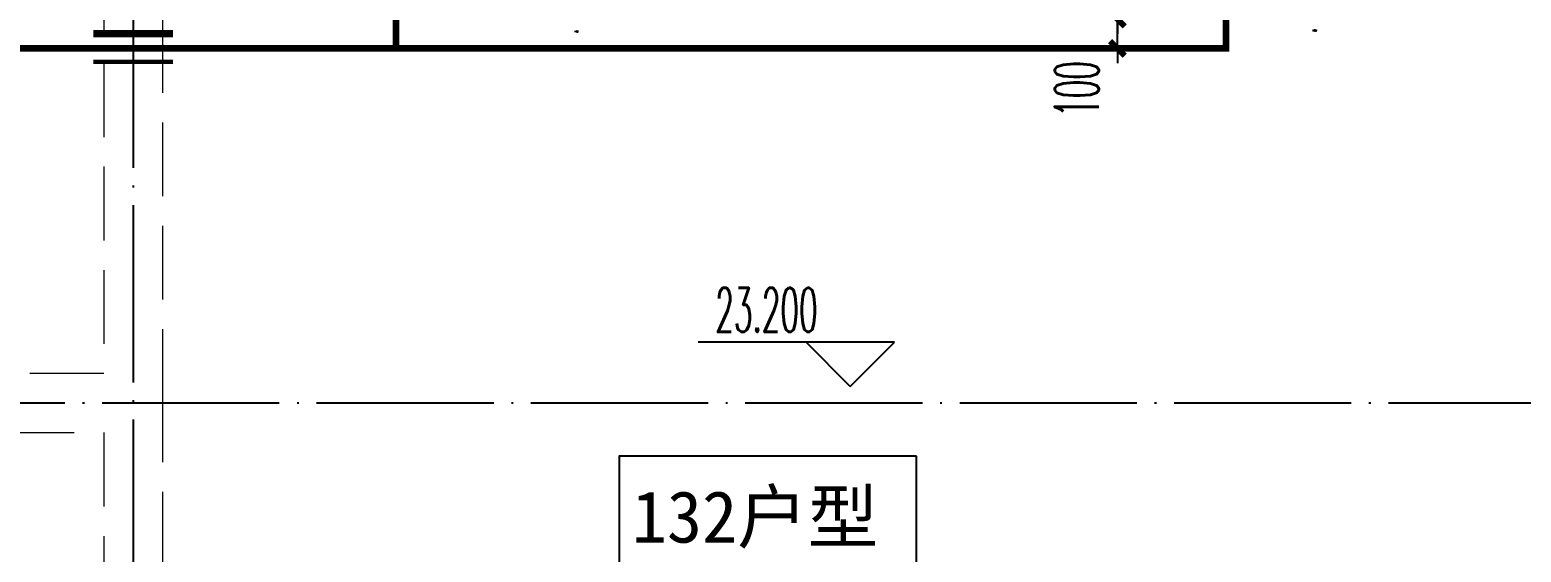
# Model space of a CAD drawing. Extents: x 27938 to 1507990, y 110129 to 923079.
# Drawn here: x 1211885 to 1216935, y 468351 to 470119 of the extents above; entities that cross this region are included whole.
import ezdxf

# ---------------------------------------------------------------- set-up
doc = ezdxf.new("R2010")
doc.units = 0
doc.header["$LTSCALE"] = 1000
doc.header["$MEASUREMENT"] = 0
for name, pattern in [('__DASH', [0.35, 0.25, -0.1]), ('DASH', [0.35, 0.25, -0.1]), ('DOTE', [2.42, 2, -0.2, 0.02, -0.2])]:
    doc.linetypes.add(name, pattern=pattern)
for name, color, linetype in [('----建筑底图', 8, 'Continuous'), ('DIM_ELEV', 3, 'Continuous'), ('DIM_不分区热给水', 3, 'Continuous'), ('DOTE', 1, 'Continuous'), ('PIPE-不分区热给水', 5, 'RJ'), ('VALVE_不分区给水', 7, 'Continuous'), ('WINDOW_TEXT', 7, 'Continuous')]:
    doc.layers.add(name, color=color, linetype=linetype)
doc.layers.add('S-L主梁线', color=4, linetype='DASH', plot=False)
doc.styles.add('_TCH_DIM', font='SIMPLEX.shx', dxfattribs={"width": 0.7, "bigfont": 'GBCBIG.shx'})
doc.styles.add('_TCH_DIM_T3', font='SIMPLEX.shx', dxfattribs={"width": 0.494118, "bigfont": 'GBCBIG.shx'})
doc.styles.add('_TCH_WINDOW', font='SIMPLEX.shx', dxfattribs={"width": 0.7, "height": 3.5, "bigfont": 'GBCBIG.shx'})
doc.styles.get("Standard").update_dxf_attribs({"font": 'gbenor.shx', "bigfont": 'gbcbig.shx'})
doc.styles.add('黑体', font='simhei.ttf')
doc.linetypes.add('RJ', pattern='A,3,-0.2,["RJ",Standard,S=0.25,R=0,X=-0.1,Y=-0.115],-0.35', length=3.55)
doc.dimstyles.new('_TWT_ARCH&&50', dxfattribs={"dimtxt": 148.75, "dimasz": 50, "dimexe": 125, "dimexo": 150, "dimgap": 63.125, "dimtad": 1, "dimdec": 0, "dimzin": 0, "dimdsep": 46, "dimtxsty": '_TCH_DIM_T3', "dimblk": 'ARCHTICK', "dimcen": 0.09, "dimclrt": 7, "dimazin": 2, "dimtfac": 1, "dimtdec": 0, "dimtix": 1, "dimtmove": 2, "dimatfit": 3, "dimfxl": 100, "dimtolj": 1, "dimtzin": 0, "dimarcsym": 0})

# ---------------------------------------------------------------- blocks, each defined once
blk = doc.blocks.new('A$C2AC150FC')
at = {"color": 8}
blk.add_lwpolyline([(18352.1, -7930.2), (17346.1, -7930.2), (17346.1, -8366.2), (18352.1, -8366.2)], close=True, dxfattribs=at)
at = {"layer": 'DIM_ELEV', "color": 8}
for p, q in [((18278.3, -7544.2), (17613.4, -7544.2)), ((18128.3, -7694.2), (17978.3, -7544.2)), ((18128.3, -7694.2), (18278.3, -7544.2))]:
    blk.add_line(p, q, dxfattribs=at)
at = {"layer": 'DOTE', "color": 169, "linetype": 'DOTE', "ltscale": 0.3}
for p, q in [((15699.8, -3450), (15700, -14550)), ((25632.7, -7750), (-2000, -7750))]:
    blk.add_line(p, q, dxfattribs=at)
at = {"color": 8, "style": '黑体'}
blk.add_text('132户型', height=175, dxfattribs=at).set_placement((17388.3, -8222.4))
at = {"layer": 'DIM_ELEV', "color": 7, "style": '_TCH_DIM', "width": 0.494118}
blk.add_text('23.200', height=148.75, dxfattribs=at).set_placement((17671.2, -7509.2))
at = {"layer": 'WINDOW_TEXT', "color": 8, "style": '_TCH_WINDOW', "width": 0.494118}
for s, rotation, p in [('M1622', 360, (17195.3, -6494.5)), ('DK0822', 0, (19694.2, -6491.3))]:
    blk.add_text(s, height=4.25, rotation=rotation, dxfattribs=at).set_placement(p)
blk = doc.blocks.new('A$C19FE5086')
at = {"layer": 'S-L主梁线', "color": 225, "linetype": '__DASH', "lineweight": 18}
for p, q in [((13000, -100), (13000, -1500)), ((13200, -1600), (13200, -200)), ((13000, -1500), (11250, -1500)), ((13200, -4250), (13200, -1600)), ((11250, -1700), (13000, -1700)), ((13000, -1700), (13000, -4250))]:
    blk.add_line(p, q, dxfattribs=at)
blk = doc.blocks.new('$VALVE$00000533')
at = {"ltscale": 0.5, "const_width": 25}
for points in [[(-225, 75), (225, 75)], [(-225, -75), (225, -75)]]:
    blk.add_lwpolyline(points, dxfattribs=at)
blk = doc.blocks.new('_ArchTick')
at = {"color": 0, "linetype": 'ByBlock', "const_width": 0.4}
blk.add_lwpolyline([(-0.5, -0.5), (0.5, 0.5)], dxfattribs=at)
blk = doc.blocks.new('*D261')
at = {"layer": 'Defpoints', "color": 0}
for p in [(1214982.6, 470155.8), (1215567.9, 470155.8), (1214982.6, 470055.8)]:
    blk.add_point(p, dxfattribs=at)
at = {"layer": 'DIM_不分区热给水', "color": 0, "lineweight": -2}
for p, q in [((1215567.9, 470155.8), (1215567.9, 470205.8)), ((1215132.6, 470155.8), (1215692.9, 470155.8)), ((1215567.9, 470055.8), (1215567.9, 470155.8)), ((1215132.6, 470055.8), (1215692.9, 470055.8)), ((1215567.9, 470055.8), (1215567.9, 470005.8))]:
    blk.add_line(p, q, dxfattribs=at)
at = {"layer": 'DIM_不分区热给水', "color": 0, "lineweight": -2, "xscale": 50, "yscale": 50, "zscale": 50}
for p, rotation in [((1215567.9, 470155.8), 270), ((1215567.9, 470055.8), 90)]:
    blk.add_blockref('_ArchTick', p, dxfattribs=dict(at, rotation=rotation))
at = {"layer": 'DIM_不分区热给水', "color": 7, "insert": (1215430.4, 469918.3), "char_height": 148.75, "attachment_point": 5, "rotation": 90, "style": '_TCH_DIM_T3'}
blk.add_mtext('\\A1;100', dxfattribs=at)
blk = doc.blocks.new('*D262')
at = {"layer": 'Defpoints', "color": 0}
for p in [(1214982.6, 470255.8), (1215567.9, 470255.8), (1214982.6, 470155.8)]:
    blk.add_point(p, dxfattribs=at)
at = {"layer": 'DIM_不分区热给水', "color": 0, "lineweight": -2}
for p, q in [((1215567.9, 470255.8), (1215567.9, 470305.8)), ((1215132.6, 470255.8), (1215692.9, 470255.8)), ((1215567.9, 470155.8), (1215567.9, 470255.8)), ((1215132.6, 470155.8), (1215692.9, 470155.8)), ((1215567.9, 470155.8), (1215567.9, 470105.8))]:
    blk.add_line(p, q, dxfattribs=at)
at = {"layer": 'DIM_不分区热给水', "color": 0, "lineweight": -2, "xscale": 50, "yscale": 50, "zscale": 50}
for p, rotation in [((1215567.9, 470255.8), 270), ((1215567.9, 470155.8), 90)]:
    blk.add_blockref('_ArchTick', p, dxfattribs=dict(at, rotation=rotation))
at = {"layer": 'DIM_不分区热给水', "color": 7, "insert": (1215430.4, 470393.3), "char_height": 148.75, "attachment_point": 5, "rotation": 90, "style": '_TCH_DIM_T3'}
blk.add_mtext('\\A1;100', dxfattribs=at)

msp = doc.modelspace()

# ---------------------------------------------------------------- block references
at = {"layer": '----建筑底图'}
msp.add_blockref('A$C2AC150FC', (1196535.2, 476605.8), dxfattribs=at)

# ---------------------------------------------------------------- next in the draw order: hatches: boundary and pattern name
at = {"layer": 'PIPE-不分区热给水'}
for points in [[(1215935.2, 470055.8), (1215946.5, 470055.8), (1215946.5, 470044.5)], [(1215935.2, 470055.8), (1215935.2, 470044.5), (1215946.5, 470044.5)]]:
    msp.add_hatch(color=256, dxfattribs=at).paths.add_polyline_path(points)

# ---------------------------------------------------------------- next in the draw order: linework, layer by layer
at = {"layer": 'PIPE-不分区热给水', "ltscale": 0.25, "const_width": 22.5}
for points in [[(1213125, 473055.8), (1213125, 470055.8)], [(1215935.2, 470730.8), (1215935.2, 470055.8)], [(1210635.2, 470055.8), (1213125, 470055.8)], [(1213125, 470055.8), (1215935.2, 470055.8)]]:
    msp.add_lwpolyline(points, dxfattribs=at)

# ---------------------------------------------------------------- next in the draw order: block references
at = {"layer": 'S-L主梁线', "color": 225, "linetype": 'ByBlock', "lineweight": 18}
msp.add_blockref('A$C19FE5086', (1199135.2, 470455.8), dxfattribs=at)
at = {"layer": 'VALVE_不分区给水', "xscale": -0.6, "yscale": -0.6, "zscale": 0.6, "rotation": 7.239329136154993e-09}
for p in [(1212235.1, 470155.8, 2000), (1212235.1, 470055.8, 2000)]:
    msp.add_blockref('$VALVE$00000533', p, dxfattribs=at)

# ---------------------------------------------------------------- next in the draw order: dimensions: what is measured, and where the dimension line sits
at = {"layer": 'DIM_不分区热给水'}
for base, p1, p2, picture, middle in [((1215567.9, 470255.8), (1214982.6, 470155.8), (1214982.6, 470255.8), '*D262', (1215430.4, 470393.3)), ((1215567.9, 470155.8), (1214982.6, 470055.8), (1214982.6, 470155.8), '*D261', (1215430.4, 469918.3))]:
    dim = msp.add_linear_dim(base=base, p1=p1, p2=p2, angle=90, dimstyle='_TWT_ARCH&&50', dxfattribs=at)
    dim.commit()
    dim.dimension.update_dxf_attribs({"geometry": picture, "text_midpoint": middle, "dimtype": 129})

doc.saveas('drawing.dxf')
